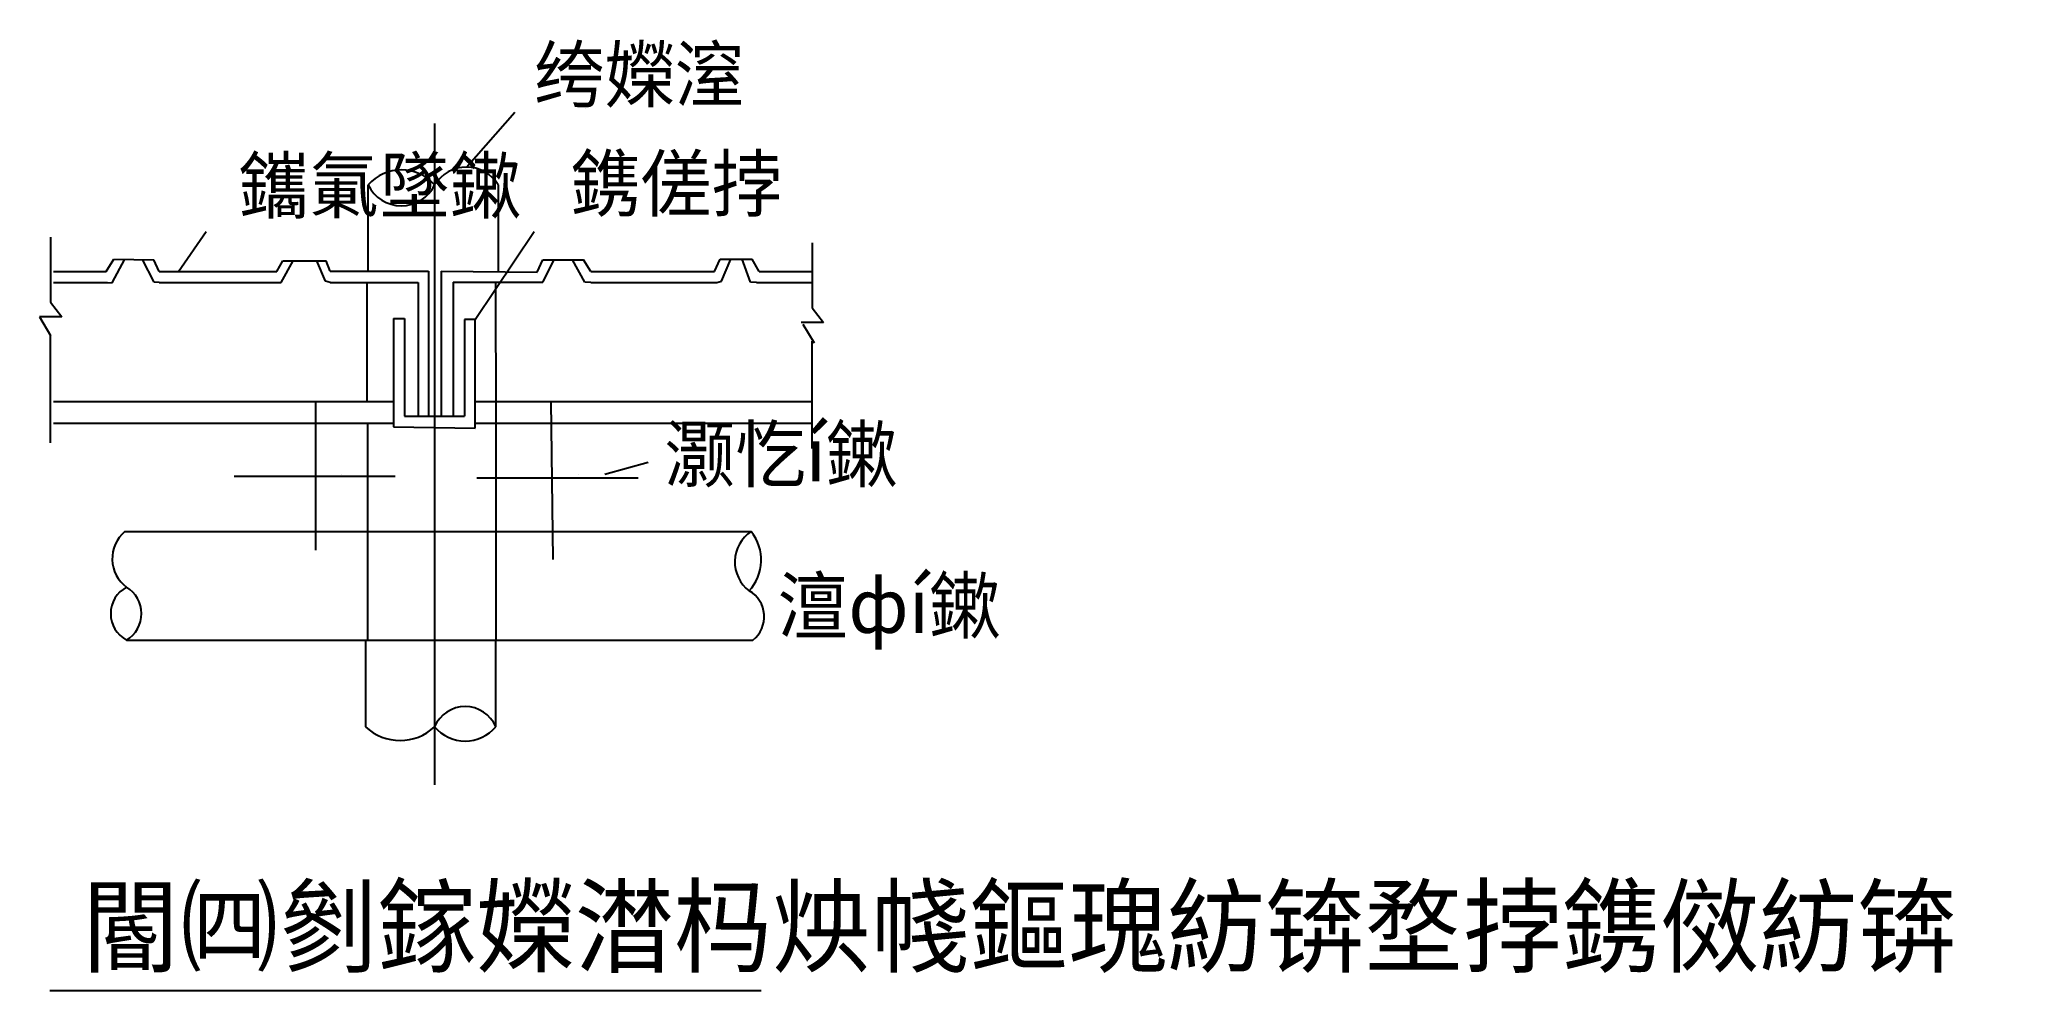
# Model space of a CAD drawing. Header units: metres. Extents: x 142 to 324, y 4 to 92.
import ezdxf

# ---------------------------------------------------------------- set-up
doc = ezdxf.new("R2010")
doc.units = ezdxf.units.M
for name, color, linetype in [('1', 54, 'Continuous'), ('2', 134, 'Continuous'), ('3', 94, 'Continuous'), ('涓鏂', 1, 'Continuous')]:
    doc.layers.add(name, color=color, linetype=linetype)

msp = doc.modelspace()

# ---------------------------------------------------------------- linework, layer by layer
for p, q in [((143.37, 73.89), (143.37, 67.89)), ((213.6, 73.38), (213.6, 67.38)), ((143.37, 67.89), (144.39, 66.55)), ((213.6, 67.38), (214.62, 66.03)), ((142.34, 66.55), (143.37, 64.84)), ((144.39, 66.55), (142.34, 66.55)), ((214.62, 66.03), (212.57, 66.03)), ((212.74, 65.86), (213.77, 64.15)), ((143.37, 54.93), (143.37, 64.84)), ((213.6, 54.41), (213.6, 64.32))]:
    msp.add_line(p, q)
at = {"layer": '1'}
for points in [[(178.78, 78.73, 0.45), (172.65, 78.73, 0.45)], [(184.65, 78.73, 0.56), (178.78, 78.73, 0.56)], [(172.65, 78.73, 0.63), (178.78, 78.73, 0.63)], [(150.2, 46.73, 0.48), (150.37, 41.6, 0.48)], [(207.96, 46.73, 0.52), (207.79, 41.26, 0.52)], [(207.79, 41.26, 0.37), (207.96, 46.73, 0.37)], [(150.37, 41.6, 0.6), (150.37, 36.73, 0.6)], [(150.37, 36.73, 0.57), (150.37, 41.6, 0.57)], [(208.13, 36.73, 0.53), (207.79, 41.26, 0.53)], [(184.41, 28.73, 0.66), (178.78, 28.73, 0.66)], [(172.41, 28.73, 0.4), (178.78, 28.73, 0.4)], [(178.78, 28.73, 0.47), (184.41, 28.73, 0.47)]]:
    msp.add_lwpolyline(points, format="xyb", dxfattribs=at)
for points in [[(172.65, 70.73), (172.65, 78.73)], [(184.65, 78.73), (184.65, 70.73)], [(148.5, 70.73), (149.21, 71.87)], [(149.05, 69.68), (150.21, 71.86)], [(149.21, 71.87), (152.88, 71.82)], [(152.92, 69.75), (151.84, 71.83)], [(153.37, 70.73), (152.88, 71.82)], [(164.23, 70.73), (164.77, 71.73)], [(164.64, 69.73), (165.72, 71.73)], [(164.77, 71.73), (168.77, 71.73)], [(168.71, 69.83), (167.92, 71.73)], [(169.16, 70.76), (168.77, 71.73)], [(188.23, 70.67), (188.76, 71.8)], [(188.76, 69.75), (189.79, 71.8)], [(188.76, 71.8), (192.51, 71.8)], [(192.64, 69.75), (191.49, 71.8)], [(193.17, 70.73), (192.51, 71.8)], [(204.57, 70.73), (205.09, 71.88)], [(205.09, 71.88), (208.05, 71.88)], [(205.24, 69.83), (206.08, 71.88)], [(207.9, 69.75), (207.14, 71.88)], [(208.7, 70.73), (208.05, 71.88)], [(143.65, 70.73), (148.5, 70.73)], [(143.65, 69.73), (148.62, 69.73)], [(148.62, 69.73), (148.62, 69.73)], [(148.62, 69.73), (148.62, 69.73)], [(148.62, 69.73), (148.62, 69.73)], [(148.62, 69.73), (149.05, 69.68)], [(149.05, 69.68), (149.05, 69.68)], [(153.37, 69.73), (152.92, 69.75)], [(152.92, 69.75), (152.92, 69.75)], [(153.37, 70.73), (164.23, 70.73)], [(153.37, 69.73), (164.64, 69.73)], [(153.37, 69.73), (153.37, 69.73)], [(169.15, 69.73), (168.71, 69.83)], [(168.71, 69.83), (168.71, 69.83)], [(169.15, 69.73), (177.25, 69.73)], [(169.15, 69.73), (169.15, 69.73)], [(169.15, 69.73), (169.15, 69.73)], [(169.16, 70.76), (178.21, 70.76)], [(177.25, 69.73), (177.25, 57.39)], [(178.21, 70.76), (178.21, 57.42)], [(179.37, 70.76), (179.37, 57.42)], [(179.37, 70.76), (188.23, 70.67)], [(180.49, 69.76), (180.49, 57.42)], [(180.49, 69.76), (188.29, 69.76)], [(188.29, 69.76), (188.76, 69.75)], [(188.76, 69.75), (188.76, 69.75)], [(193.17, 69.73), (192.64, 69.75)], [(192.64, 69.75), (192.64, 69.75)], [(193.17, 70.73), (204.57, 70.73)], [(193.17, 69.73), (204.81, 69.73)], [(204.81, 69.73), (205.24, 69.83)], [(204.81, 69.73), (204.81, 69.73)], [(204.81, 69.73), (204.81, 69.73)], [(205.24, 69.83), (205.24, 69.83)], [(208.45, 69.73), (207.9, 69.75)], [(208.45, 69.73), (213.65, 69.73)], [(208.45, 69.73), (208.45, 69.73)], [(208.45, 69.73), (208.45, 69.73)], [(208.45, 69.73), (208.45, 69.73)], [(208.45, 69.73), (208.45, 69.73)], [(208.7, 70.73), (213.65, 70.73)], [(175, 66.39), (175, 56.39)], [(175, 66.39), (176, 66.39)], [(176, 66.39), (176, 57.39)], [(182.52, 66.29), (181.52, 66.29)], [(181.52, 66.29), (181.52, 57.39)], [(182.52, 56.29), (182.52, 66.29)], [(182.52, 66.29), (182.52, 66.29)], [(143.65, 58.73), (175.08, 58.73)], [(182.42, 58.73), (213.65, 58.73)], [(143.65, 56.73), (175.08, 56.73)], [(172.59, 56.73), (172.59, 46.73)], [(175, 56.39), (175, 56.39)], [(175, 56.39), (175, 56.39)], [(175, 56.39), (182.52, 56.29)], [(176, 57.39), (181.52, 57.39)], [(182.42, 56.73), (213.65, 56.73)], [(184.42, 56.73), (184.42, 46.73)], [(181.52, 56.3), (181.52, 56.3)], [(182.52, 56.29), (182.52, 56.29)], [(170.2, 52.02), (170.2, 52.02)], [(172.59, 52.02), (172.59, 52.02)], [(192.07, 52.02), (192.07, 52.02)], [(194.46, 52.02), (194.46, 52.02)], [(150.2, 46.73), (207.96, 46.73)], [(150.37, 36.73), (208.13, 36.73)], [(172.41, 36.73), (172.41, 28.73)], [(184.41, 29.73), (184.41, 36.73)], [(184.41, 28.73), (184.41, 29.73)]]:
    msp.add_lwpolyline(points, dxfattribs=at)
at = {"layer": '2'}
for points in [[(172.53, 69.73), (172.53, 58.73)], [(184.39, 69.76), (184.42, 56.73)], [(172.59, 46.73), (172.59, 36.73)], [(184.42, 46.73), (184.42, 36.73)]]:
    msp.add_lwpolyline(points, dxfattribs=at)
at = {"layer": '3'}
for p, q in [((192.65, 85.73), (192.65, 85.73)), ((178.78, 84.38), (178.78, 70.73)), ((178.78, 70.73), (178.78, 23.38)), ((167.8, 58.73), (167.8, 45.02)), ((189.5, 58.73), (189.67, 44.16)), ((160.29, 51.85), (175.15, 51.85)), ((182.67, 51.68), (197.53, 51.68))]:
    msp.add_line(p, q, dxfattribs=at)
at = {"layer": '涓鏂'}
for p, q in [((181.71, 80.37), (186.17, 85.43)), ((155.16, 70.73), (157.72, 74.41)), ((182.52, 66.29), (187.97, 74.41)), ((194.46, 52.02), (198.47, 53.13)), ((143.29, 4.38), (208.89, 4.38))]:
    msp.add_line(p, q, dxfattribs=at)

# ---------------------------------------------------------------- texts
for s, height, p in [('绔嬫潌', 5, (187.94, 86.4)), ('鑴氭墜鏉', 5, (160.66, 76.15)), ('鎸傞挬', 5, (191.3, 76.34)), ('灏忔í鏉', 5, (199.99, 51.37)), ('澶фí鏉', 5, (210.42, 37.39)), ('閽㈣剼鎵嬫澘杩炴帴鏂瑰紡锛堥挬鎸傚紡锛', 7, (146.2, 6.8))]:
    msp.add_text(s, height=height, dxfattribs=at).set_placement(p)

doc.saveas('drawing.dxf')
